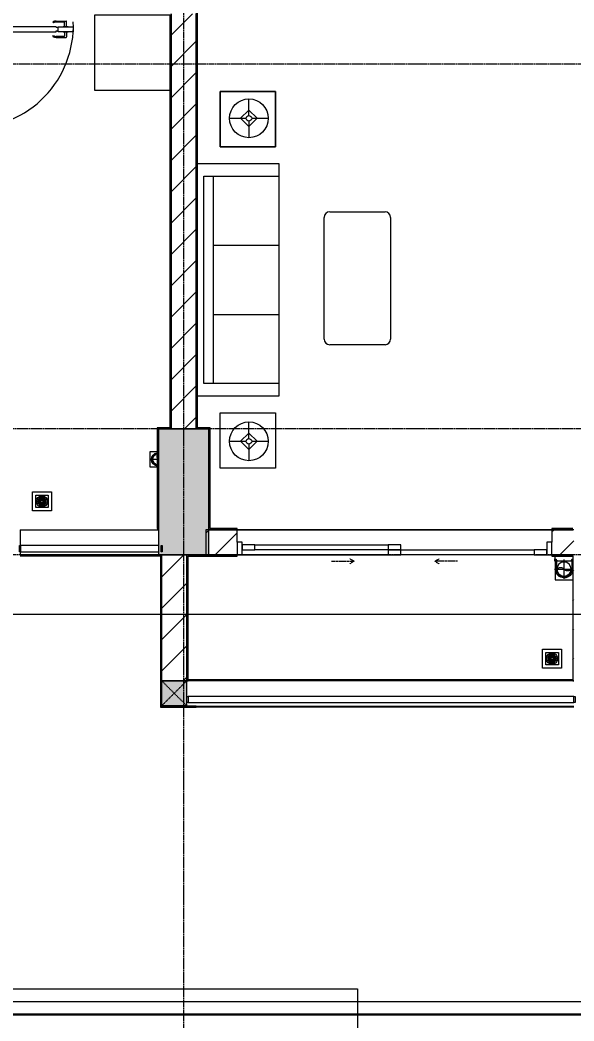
# Model space of a CAD drawing. Header units: millimetres. Extents: x 5356 to 209803, y -16346 to 109894.
# Drawn here: x 98653 to 103053, y 20833 to 28787 of the extents above; entities that cross this region are included whole.
import ezdxf

# ---------------------------------------------------------------- set-up
doc = ezdxf.new("R2010")
doc.units = ezdxf.units.MM
for name, pattern in [('Dash', [6, 3, -3]), ('Grid Line', [22.225, 12.7, -3.175, 3.175, -3.175]), ('IMPORT-CENTER _3_', [10.16, 6.35, -1.27, 1.27, -1.27])]:
    doc.linetypes.add(name, pattern=pattern)
for name, color, linetype, lineweight in [('0-1', 7, 'Continuous', 5), ('A-ANNO-DIMS', 211, 'Continuous', 9), ('A-ANNO-DIMS-220', 211, 'Continuous', 9), ('A-DETL-GENF-1', 9, 'Continuous', 9), ('A-DOOR', 31, 'Continuous', 9), ('A-DOOR-1', 9, 'Continuous', 9), ('A-DOOR-FRAM', 31, 'Continuous', 9), ('A-DOOR-HDLN', 31, 'Dash', 9), ('A-FLOR-1', 9, 'Continuous', 9), ('A-FLOR-HRAL', 11, 'Continuous', 9), ('A-FLOR-HRAL-1', 9, 'Continuous', 9), ('A-WALL', 113, 'Continuous', 9), ('A-WALL-2', 9, 'Continuous', 9), ('A-WALL-3', 113, 'Continuous', 18), ('A-WALL-PATT-2', 9, 'Continuous', 9), ('A-WALL-PATT-3', 111, 'Continuous', 9), ('C-PRKG', 70, 'Continuous', 9), ('G-IMPT', 8, 'Continuous', 9), ('G-IMPT-1', 9, 'Continuous', 9), ('G-IMPT-2', 8, 'IMPORT-CENTER _3_', 9), ('I-FURN', 30, 'Continuous', 9), ('I-FURN-1', 9, 'Continuous', 9), ('I-WALL-1', 253, 'Continuous', 18), ('I-WALL-2', 9, 'Continuous', 9), ('M-EQPM', 50, 'Continuous', 9), ('S-BEAM-1', 9, 'Continuous', 9), ('S-COLS', 52, 'Continuous', 9), ('S-COLS-1', 254, 'Continuous', 5), ('S-COLS-2', 253, 'Continuous', 18), ('S-COLS-4', 52, 'Continuous', 18), ('S-COLS-5', 52, 'Dash', 9), ('S-COLS-HDLN', 52, 'Dash', 9), ('S-GRID-1', 1, 'Grid Line', 9)]:
    doc.layers.add(name, color=color, linetype=linetype, lineweight=lineweight)
doc.styles.add('Arial_2', font='arial_0.ttf', dxfattribs={"width": 0.9, "height": 660})
doc.dimstyles.new('1_Dim_chi_tiet_khu_đất_2', dxfattribs={"dimscale": 304.8, "dimtxt": 673.371204, "dimasz": 0.866142, "dimexe": 0.721785, "dimexo": 0.0625, "dimgap": 0.072178, "dimtad": 1, "dimdec": 0, "dimrnd": 5, "dimzin": 0, "dimdsep": 46, "dimtxsty": 'Arial_2', "dimblk1": 'OBLIQUE', "dimblk2": 'OBLIQUE', "dimsah": 1, "dimcen": 0.09, "dimdle": 0.721785, "dimazin": 0, "dimtfac": 1, "dimtdec": 4, "dimtix": 1, "dimtmove": 0, "dimatfit": 3, "dimfxl": 2.165354, "dimfxlon": 1, "dimtvp": 1, "dimtolj": 1, "dimtzin": 0, "dimarcsym": 2})
pattern_1 = [(45, (0, 0), (-116.67262, 116.67262), [])]
pattern_2 = [(45, (0, 0), (-124.4508, 124.4508), [])]

# ---------------------------------------------------------------- blocks, each defined once
blk = doc.blocks.new('NCV_TKTC_KET CAU_rvt-1-TKCS_MB ĐỊNH VỊ MỐC TỌA ĐỘ CÔNG TRÌNH')
at = {"layer": 'S-COLS-1'}
h = blk.add_hatch(color=256, dxfattribs=at)
h.paths.add_polyline_path([(99772.6, 24536.9), (100152.6, 24536.9), (100152.6, 25536.9), (99752.6, 25536.9), (99752.6, 24536.9), (99770.2, 24536.9)])
h.paths.add_polyline_path([(99772.6, 24561.9), (99772.6, 24611.9), (99782.6, 24611.9), (99782.6, 24561.9)])
at = {"layer": 'S-BEAM-1'}
blk.add_line((103052.5, 23535.3), (99977.6, 23535.3), dxfattribs=at)
at = {"layer": 'S-COLS-2'}
for p, q in [((100152.6, 25536.9), (99752.6, 25536.9)), ((99752.6, 25536.9), (99752.6, 24536.9)), ((100152.6, 24536.9), (100152.6, 25536.9)), ((99752.6, 24536.9), (100152.6, 24536.9))]:
    blk.add_line(p, q, dxfattribs=at)
blk = doc.blocks.new('LOBBY_SOFA_1 - LOBBY_SOFA_1-852725-TKCS_MB ĐỊNH VỊ MỐC TỌA ĐỘ CÔNG TRÌNH')
at = {"layer": 'I-FURN'}
for p, q in [((-2128.3, 1548.5), (-1160.3, 1548.5)), ((-2172.3, 1064.5), (-2172.3, 1504.5)), ((-1116.3, 1504.5), (-1116.3, 1064.5)), ((-1160.3, 1020.5), (-2128.3, 1020.5)), ((-2556, 660), (-708, 660)), ((-2556, 14.9), (-2556, 660)), ((-2457, 66), (-2457, 660)), ((-1907, 143), (-1907, 660)), ((-1357, 143), (-1357, 660)), ((-807, 660), (-807, 66)), ((-708, 660), (-708, 14.9)), ((-2688.2, 633.5), (-3128.2, 633.5)), ((-3128.2, 633.5), (-3128.2, 193.5)), ((-2915.4, 445), (-2915.4, 577)), ((-2688.2, 193.5), (-2688.2, 633.5)), ((-575.9, 633.5), (-135.9, 633.5)), ((-575.9, 193.5), (-575.9, 633.5)), ((-348.6, 445), (-348.6, 577)), ((-135.9, 633.5), (-135.9, 193.5)), ((-2981.4, 423), (-2915.4, 489)), ((-2915.4, 489), (-2849.4, 423)), ((-348.6, 489), (-414.6, 423)), ((-282.6, 423), (-348.6, 489)), ((-2937.4, 423), (-3069.4, 423)), ((-2915.4, 357), (-2981.4, 423)), ((-2849.4, 423), (-2915.4, 357)), ((-2915.4, 269), (-2915.4, 401)), ((-2893.4, 423), (-2761.4, 423)), ((-370.6, 423), (-502.6, 423)), ((-414.6, 423), (-348.6, 357)), ((-348.6, 357), (-282.6, 423)), ((-348.6, 269), (-348.6, 401)), ((-326.6, 423), (-194.6, 423)), ((-3128.2, 193.5), (-2688.2, 193.5)), ((-135.9, 193.5), (-575.9, 193.5)), ((-807, 143), (-2457, 143)), ((-807, 66), (-2457, 66))]:
    blk.add_line(p, q, dxfattribs=at)
for centre, radius in [((-2915.4, 423), 154), ((-348.6, 423), 154), ((-2915.4, 423), 22), ((-348.6, 423), 22)]:
    blk.add_circle(centre, radius, dxfattribs=at)
for centre, start, end in [((-2128.3, 1504.5), 90, 180), ((-1160.3, 1504.5), 0, 90), ((-2128.3, 1064.5), 180, 270), ((-1160.3, 1064.5), 270, 0)]:
    blk.add_arc(centre, 44, start, end, dxfattribs=at)
at = {"layer": 'I-FURN-1'}
for p, q in [((-2128.3, 1548.5), (-1160.3, 1548.5)), ((-2172.3, 1064.5), (-2172.3, 1504.5)), ((-1116.3, 1504.5), (-1116.3, 1064.5)), ((-1160.3, 1020.5), (-2128.3, 1020.5)), ((-2556, 660), (-708, 660)), ((-2556, 14.9), (-2556, 660)), ((-708, 660), (-708, 14.9)), ((-3128.2, 633.5), (-2688.2, 633.5)), ((-3128.2, 193.5), (-3128.2, 633.5)), ((-2688.2, 633.5), (-2688.2, 193.5)), ((-575.9, 633.5), (-135.9, 633.5)), ((-575.9, 193.5), (-575.9, 633.5)), ((-135.9, 633.5), (-135.9, 193.5)), ((-2688.2, 193.5), (-3128.2, 193.5)), ((-135.9, 193.5), (-575.9, 193.5))]:
    blk.add_line(p, q, dxfattribs=at)
for centre, start, end in [((-2128.3, 1504.5), 90, 180), ((-1160.3, 1504.5), 0, 90), ((-2128.3, 1064.5), 180, 270), ((-1160.3, 1064.5), 270, 0)]:
    blk.add_arc(centre, 44, start, end, dxfattribs=at)
blk = doc.blocks.new('MAY GIAT - MAY GIAT_dwg-V5-TKCS_MB ĐỊNH VỊ MỐC TỌA ĐỘ CÔNG TRÌNH')
at = {"layer": 'G-IMPT-1', "flags": 128}
blk.add_lwpolyline([(5, 596.6), (5, 2.3), (605, 2.3), (605, 596.6)], dxfattribs=at)
blk = doc.blocks.new('MAY GIAT - MAY GIAT-V8-TKCS_MB ĐỊNH VỊ MỐC TỌA ĐỘ CÔNG TRÌNH')
at = {"layer": 'I-FURN-1'}
for p, q in [((5, -2.3), (605, -2.3)), ((5, -596.6), (5, -2.3)), ((605, -2.3), (605, -596.6))]:
    blk.add_line(p, q, dxfattribs=at)
at = {"extrusion": (0, 0, -1), "zscale": -1, "rotation": 180}
blk.add_blockref('MAY GIAT - MAY GIAT_dwg-V5-TKCS_MB ĐỊNH VỊ MỐC TỌA ĐỘ CÔNG TRÌNH', (0, 0), dxfattribs=at)
blk = doc.blocks.new('Railing - 50 x 10mm-457210-TKCS_MB ĐỊNH VỊ MỐC TỌA ĐỘ CÔNG TRÌNH')
at = {"layer": 'A-FLOR-HRAL-1'}
for p, q in [((25, 5), (-25, 5)), ((-25, 5), (-25, -5)), ((25, -5), (25, 5)), ((-25, -5), (25, -5))]:
    blk.add_line(p, q, dxfattribs=at)
blk = doc.blocks.new('Railing - Railing-641386-TKCS_MB ĐỊNH VỊ MỐC TỌA ĐỘ CÔNG TRÌNH')
at = {"layer": 'A-FLOR-HRAL-1'}
for p, q in [((76844.1, 15351.2), (75749.1, 15351.2)), ((75749.1, 15301.2), (76844.1, 15301.2))]:
    blk.add_line(p, q, dxfattribs=at)
at = {"extrusion": (0, 0, -1), "zscale": -1, "rotation": 90.00000000000072}
for p in [(-75744.1, 15326.2), (-76869.1, 15326.2)]:
    blk.add_blockref('Railing - 50 x 10mm-457210-TKCS_MB ĐỊNH VỊ MỐC TỌA ĐỘ CÔNG TRÌNH', p, dxfattribs=at)
blk = doc.blocks.new('DOOR_CW_01 CANH MO-PANEL KINH - DIG_01-900x2200-CỬA NHÔM KÍNH-400868-TKCS_MB ĐỊNH VỊ MỐC TỌA ĐỘ CÔNG TRÌNH')
at = {"layer": 'A-DETL-GENF-1'}
for p, q in [((-442, 737), (-442, 816.5)), ((-399, 820.5), (-438, 820.5)), ((-434, 799.5), (-434, 737)), ((-399, 803.5), (-430, 803.5)), ((-399, 831.8), (-397, 831.8)), ((-399, 792.2), (-399, 831.8)), ((-397, 872), (-357, 872)), ((-397, 752), (-397, 872)), ((-397, 792.2), (-397, 831.8)), ((-357, 872), (-357, 752)), ((-357, 792.2), (-357, 831.8)), ((-355, 831.8), (-357, 831.8)), ((-355, 792.2), (-355, 831.8)), ((-355, 820.5), (-316, 820.5)), ((-355, 803.5), (-324, 803.5)), ((-320, 799.5), (-320, 737)), ((-312, 737), (-312, 816.5)), ((-397, 792.2), (-399, 792.2)), ((-357, 752), (-397, 752)), ((-397, 738), (-391, 738)), ((-397, 738), (-397, 196)), ((-363, 752), (-391, 752)), ((-391, 752), (-391, 738)), ((-363, 738), (-363, 752)), ((-357, 738), (-363, 738)), ((-357, 792.2), (-355, 792.2)), ((-357, 196), (-357, 738)), ((-433.9, 711.2), (-427.3, 715.8)), ((-320.1, 711.2), (-326.7, 715.8)), ((-397, 196), (-391, 196)), ((-357, 182), (-397, 182)), ((-397, 182), (-397, 62)), ((-391, 196), (-391, 182)), ((-391, 182), (-363, 182)), ((-357, 196), (-363, 196)), ((-363, 182), (-363, 196)), ((-357, 62), (-357, 182)), ((-397, 62), (-357, 62))]:
    blk.add_line(p, q, dxfattribs=at)
blk.add_circle((-407, 60), 10, dxfattribs=at)
for centre, radius, start, end in [((-438, 816.5), 4, 90, 180), ((-407, 60), 814, 360, 92), ((-430, 799.5), 4, 90, 180), ((-324, 799.5), 4, 360, 90), ((-316, 816.5), 4, 0, 90), ((-397, 737), 45, 180, 215), ((-397, 737), 37, 180, 215), ((-357, 737), 37, 325, 0), ((-357, 737), 45, 325, 0)]:
    blk.add_arc(centre, radius, start, end, dxfattribs=at)
at = {"layer": 'A-DOOR-1'}
for p, q in [((-410, 50), (-450, 50)), ((-450, 50), (-450, -50)), ((-410, 0), (-410, 50)), ((-400, 0), (-410, 0)), ((-407, 50), (-382, 50)), ((-400, -50), (-400, 0)), ((410, 0), (400, 0)), ((400, 0), (400, -50)), ((450, 50), (410, 50)), ((410, 50), (410, 0)), ((450, -50), (450, 50)), ((-450, -50), (-400, -50)), ((400, -50), (450, -50))]:
    blk.add_line(p, q, dxfattribs=at)
blk = doc.blocks.new('NCV_TKTC_TANG 1_rvt-1-TKCS_MB ĐỊNH VỊ MỐC TỌA ĐỘ CÔNG TRÌNH')
at = {"layer": 'A-WALL-PATT-2'}
h = blk.add_hatch(dxfattribs=at)
h.set_pattern_fill('FP_3', color=256, style=0, pattern_type=2)
h.set_pattern_definition(pattern_1)
h.paths.add_polyline_path([(100062.6, 25546.9), (100062.6, 32236.9), (100052.6, 32236.9), (100052.6, 25546.9)])
h = blk.add_hatch(dxfattribs=at)
h.set_pattern_fill('FP_3', color=256, style=0, pattern_type=2)
h.set_pattern_definition(pattern_1)
h.paths.add_polyline_path([(99842.6, 25536.9), (99852.6, 25536.9), (99852.6, 28836.9), (99842.6, 28836.9), (99842.6, 25546.9)])
h = blk.add_hatch(dxfattribs=at)
h.set_pattern_fill('FP_3', color=256, style=0, pattern_type=2)
h.set_pattern_definition(pattern_1)
h.paths.add_polyline_path([(99742.6, 25536.9), (99842.6, 25536.9), (99842.6, 25546.9), (99742.6, 25546.9)])
h = blk.add_hatch(dxfattribs=at)
h.set_pattern_fill('FP_3', color=256, style=0, pattern_type=2)
h.set_pattern_definition(pattern_1)
h.paths.add_polyline_path([(99752.6, 24746.9), (99752.6, 25536.9), (99742.6, 25536.9), (99742.6, 24746.9)])
h = blk.add_hatch(dxfattribs=at)
h.set_pattern_fill('FP_3', color=256, style=0, pattern_type=2)
h.set_pattern_definition(pattern_1)
h.paths.add_polyline_path([(100152.6, 24746.9), (100162.6, 24746.9), (100162.6, 25546.9), (100152.6, 25546.9), (100152.6, 25076.9)])
h = blk.add_hatch(dxfattribs=at)
h.set_pattern_fill('FP_3', color=256, style=0, pattern_type=2)
h.set_pattern_definition(pattern_1)
h.paths.add_polyline_path([(100152.6, 24736.9), (100377.6, 24736.9), (100377.6, 24746.9), (100152.6, 24746.9)])
h.paths.add_polyline_path([(102877.6, 24736.9), (103042.6, 24736.9), (103042.6, 24746.9), (102877.6, 24746.9)])
h = blk.add_hatch(dxfattribs=at)
h.set_pattern_fill('FP_3', color=256, style=0, pattern_type=2)
h.set_pattern_definition(pattern_1)
h.paths.add_polyline_path([(99987.6, 24526.9), (100377.6, 24526.9), (100377.6, 24536.9), (99977.6, 24536.9), (99977.6, 24526.9)])
h.paths.add_polyline_path([(103042.6, 24526.9), (103042.6, 24536.9), (102877.6, 24536.9), (102877.6, 24526.9)])
h = blk.add_hatch(dxfattribs=at)
h.set_pattern_fill('FP_3', color=256, style=0, pattern_type=2)
h.set_pattern_definition(pattern_1)
h.paths.add_polyline_path([(99987.6, 23536.9), (99987.6, 24526.9), (99977.6, 24526.9), (99977.6, 23536.9)])
h = blk.add_hatch(dxfattribs=at)
h.set_pattern_fill('FP_3', color=256, style=0, pattern_type=2)
h.set_pattern_definition(pattern_1)
h.paths.add_polyline_path([(103042.6, 23536.9), (103052.6, 23536.9), (103052.6, 24536.9), (103042.6, 24536.9), (103042.6, 24090.6)])
at = {"layer": 'A-FLOR-1'}
for p, q in [((100377.6, 24736.9), (102877.6, 24736.9)), ((102877.6, 24736.9), (100377.6, 24736.9)), ((100417.6, 24536.9), (101577.6, 24536.9))]:
    blk.add_line(p, q, dxfattribs=at)
at = {"layer": 'A-WALL-2'}
for p, q in [((98652.9, 24736.9), (99752.6, 24736.9)), ((98652.9, 24736.9), (98652.9, 24611.9)), ((98652.9, 24561.9), (98652.9, 24536.9)), ((99752.6, 24536.9), (98652.9, 24536.9))]:
    blk.add_line(p, q, dxfattribs=at)
at = {"layer": 'I-WALL-1'}
for p, q in [((100052.6, 32236.9), (100052.6, 25546.9)), ((100062.6, 25546.9), (100062.6, 32226.9)), ((99842.6, 28826.9), (99842.6, 25546.9)), ((99852.6, 25536.9), (99852.6, 28836.9)), ((99842.6, 25546.9), (99742.6, 25546.9)), ((99742.6, 25546.9), (99742.6, 25536.9)), ((99742.6, 25536.9), (99742.6, 24746.9)), ((99752.6, 25536.9), (99842.6, 25536.9)), ((99752.6, 24746.9), (99752.6, 25536.9)), ((99842.6, 25536.9), (99852.6, 25536.9)), ((100052.6, 25546.9), (100052.6, 25536.9)), ((100052.6, 25536.9), (100152.6, 25536.9)), ((100152.6, 25546.9), (100062.6, 25546.9)), ((100162.6, 25546.9), (100152.6, 25546.9)), ((100152.6, 25536.9), (100152.6, 24746.9)), ((100162.6, 24746.9), (100162.6, 25546.9)), ((99742.6, 24746.9), (99752.6, 24746.9)), ((100152.6, 24746.9), (100152.6, 24736.9)), ((100377.6, 24746.9), (100162.6, 24746.9)), ((100377.6, 24736.9), (100377.6, 24746.9)), ((103042.6, 24746.9), (102877.6, 24746.9)), ((102877.6, 24746.9), (102877.6, 24736.9)), ((100152.6, 24736.9), (100377.6, 24736.9)), ((102877.6, 24736.9), (103042.6, 24736.9)), ((100377.6, 24536.9), (99977.6, 24536.9)), ((99977.6, 24536.9), (99977.6, 24526.9)), ((99977.6, 24526.9), (99977.6, 23536.9)), ((99987.6, 24526.9), (100377.6, 24526.9)), ((99987.6, 23536.9), (99987.6, 24526.9)), ((100377.6, 24526.9), (100377.6, 24536.9)), ((103042.6, 24536.9), (102877.6, 24536.9)), ((102877.6, 24536.9), (102877.6, 24526.9)), ((102877.6, 24526.9), (103042.6, 24526.9)), ((103052.6, 24536.9), (103042.6, 24536.9)), ((103042.6, 24526.9), (103042.6, 23536.9)), ((99977.6, 23536.9), (99987.6, 23536.9)), ((103042.6, 23536.9), (103052.6, 23536.9))]:
    blk.add_line(p, q, dxfattribs=at)
at = {"layer": 'I-WALL-2'}
for p, q in [((99987.6, 23546.9), (103042.6, 23546.9)), ((103042.6, 23536.9), (99987.6, 23536.9))]:
    blk.add_line(p, q, dxfattribs=at)
at = {"layer": 'A-DOOR-1', "rotation": 270.0000000000003}
blk.add_blockref('DOOR_CW_01 CANH MO-PANEL KINH - DIG_01-900x2200-CỬA NHÔM KÍNH-400868-TKCS_MB ĐỊNH VỊ MỐC TỌA ĐỘ CÔNG TRÌNH', (98202.6, 28336.9), dxfattribs=at)
at = {"layer": 'A-FLOR-HRAL-1'}
blk.add_blockref('Railing - Railing-641386-TKCS_MB ĐỊNH VỊ MỐC TỌA ĐỘ CÔNG TRÌNH', (22908.5, 9260.7), dxfattribs=at)
at = {"layer": 'I-FURN-1'}
for name, p, rotation in [('MAY GIAT - MAY GIAT-V8-TKCS_MB ĐỊNH VỊ MỐC TỌA ĐỘ CÔNG TRÌNH', (99245.9, 28222), 89.9999999999998), ('LOBBY_SOFA_1 - LOBBY_SOFA_1-852725-TKCS_MB ĐỊNH VỊ MỐC TỌA ĐỘ CÔNG TRÌNH', (100047.7, 25090.4), 269.9999999999993)]:
    blk.add_blockref(name, p, dxfattribs=dict(at, rotation=rotation))
blk = doc.blocks.new('DEG_02-DEG_03 - DEG_02-2500x2400mm-CỬA ĐI 02 CÁNH TRƯỢT-625766-TKCS_MB ĐỊNH VỊ MỐC TỌA ĐỘ CÔNG TRÌNH')
at = {"layer": 'A-DOOR'}
for p, q in [((-1110, 100), (-1210, 100)), ((-1210, 100), (-1210, 60)), ((-1110, 60), (-1110, 100)), ((-1110, 100), (-50, 100)), ((50, 100), (-50, 100)), ((-50, 100), (-50, 60)), ((50, 60), (50, 100)), ((-1210, 60), (-1110, 60)), ((-50, 60), (-1110, 60)), ((50, 60), (-50, 60)), ((-50, 60), (-50, 20)), ((-50, 60), (50, 60)), ((-50, 20), (50, 20)), ((50, 20), (50, 60)), ((50, 60), (1110, 60)), ((1110, 20), (50, 20)), ((1210, 60), (1110, 60)), ((1110, 60), (1110, 20)), ((1110, 20), (1210, 20)), ((1210, 20), (1210, 60))]:
    blk.add_line(p, q, dxfattribs=at)
at = {"layer": 'A-DOOR-FRAM'}
for p, q in [((-1210, 100), (-1250, 100)), ((-1250, 100), (-1250, 0)), ((-1210, 0), (-1210, 100)), ((1250, 100), (1210, 100)), ((1210, 100), (1210, 0)), ((1250, 0), (1250, 100)), ((-1250, 0), (-1210, 0)), ((1210, 0), (1250, 0))]:
    blk.add_line(p, q, dxfattribs=at)
at = {"layer": 'A-DOOR-HDLN'}
for p, q in [((-320.4, 151.1), (-355, 171.1)), ((320.4, 151.1), (355, 171.1)), ((-500.4, 151.1), (-320.4, 151.1)), ((-320.4, 151.1), (-355, 131.1)), ((320.4, 151.1), (355, 131.1)), ((500.4, 151.1), (320.4, 151.1))]:
    blk.add_line(p, q, dxfattribs=at)
blk = doc.blocks.new('BAI XE PCCC - BAI XE PCCC-1477864-TKCS_MB ĐỊNH VỊ MỐC TỌA ĐỘ CÔNG TRÌNH')
at = {"layer": 'C-PRKG'}
blk.add_line((15000, -6000), (0, -6000), dxfattribs=at)
blk = doc.blocks.new('Railing - 50 x 10mm-1251311-TKCS_MB ĐỊNH VỊ MỐC TỌA ĐỘ CÔNG TRÌNH')
at = {"layer": 'A-FLOR-HRAL'}
for p, q in [((25, 5), (-25, 5)), ((-25, 5), (-25, -5)), ((25, -5), (25, 5)), ((-25, -5), (25, -5))]:
    blk.add_line(p, q, dxfattribs=at)
blk = doc.blocks.new('Railing - Railing-1602768-TKCS_MB ĐỊNH VỊ MỐC TỌA ĐỘ CÔNG TRÌNH')
at = {"layer": 'A-FLOR-HRAL'}
for p, q in [((103052.5, 23412.4), (99987.5, 23412.4)), ((99987.5, 23362.4), (103052.5, 23362.4))]:
    blk.add_line(p, q, dxfattribs=at)
at = {"extrusion": (0, 0, -1), "zscale": -1, "rotation": 90}
for p in [(-99982.5, 23387.4), (-103057.5, 23387.4)]:
    blk.add_blockref('Railing - 50 x 10mm-1251311-TKCS_MB ĐỊNH VỊ MỐC TỌA ĐỘ CÔNG TRÌNH', p, dxfattribs=at)
blk = doc.blocks.new('TKTC_XREF_251221_MB TANG 1 - TKTC_XREF_260130_MB TANG 1_dwg_THU NUOC - THU NUOC-444531-TKCS_MB TẦNG 1-4202124-TKCS_MB ĐỊNH VỊ MỐC TỌA ĐỘ CÔNG TRÌNH')
at = {"layer": 'M-EQPM'}
for p, q in [((-23.3, 10.8), (40.9, 10.8)), ((40.9, 4.8), (-23.3, 4.8)), ((-11, 23.3), (28.5, 23.3)), ((28.5, 17.3), (-11, 17.3)), ((-1.1, 35.6), (18.5, 35.6)), ((18.5, 29.6), (-1.1, 29.6)), ((-23.3, -13.6), (40.9, -13.6)), ((40.9, -19.6), (-23.3, -19.6)), ((-11, -26.1), (28.5, -26.1)), ((28.5, -32.1), (-11, -32.1)), ((-1.1, -38.5), (18.5, -38.5)), ((18.5, -44.5), (-1.1, -44.5))]:
    blk.add_line(p, q, dxfattribs=at)
at = {"layer": 'M-EQPM', "flags": 128}
for points in [[(83.7, -79.4), (83.7, 70.6), (-66.3, 70.6), (-66.3, -79.4)], [(58.7, -54.4), (58.7, 45.6), (-41.3, 45.6), (-41.3, -54.4)]]:
    blk.add_lwpolyline(points, close=True, dxfattribs=at)
for points in [[(-23.3, -1.2), (0.7, -1.2), (0.7, -7.2), (-23.3, -7.2)], [(40.9, -7.2), (16.7, -7.2), (16.7, -1.2), (40.9, -1.2)]]:
    blk.add_lwpolyline(points, dxfattribs=at)
at = {"layer": 'M-EQPM'}
for centre, radius, start, end in [((8.7, -4.4), 45, 360, 180), ((8.7, -4.4), 45, 360, 180), ((-23.3, 7.8), 3, 90, 270), ((-11, 20.3), 3, 90, 270), ((-1.1, 32.6), 3, 90, 270), ((18.5, 32.6), 3, 270, 90), ((28.5, 20.3), 3, 270, 90), ((40.9, 7.8), 3, 270, 90), ((8.7, -4.4), 45, 180, 360), ((8.7, -4.4), 45, 180, 360), ((-23.3, -4.2), 3, 90, 270), ((-23.3, -16.6), 3, 90, 270), ((-11, -29.1), 3, 90, 270), ((-1.1, -41.5), 3, 90, 270), ((18.5, -41.5), 3, 270, 90), ((28.5, -29.1), 3, 270, 90), ((40.9, -4.2), 3, 270, 90), ((40.9, -16.6), 3, 270, 90)]:
    blk.add_arc(centre, radius, start, end, dxfattribs=at)
blk = doc.blocks.new('TKTC_XREF_251221_MB TANG 1 - TKTC_XREF_260130_MB TANG 1_dwg_CUM U_DN100-V236-TKCS_MB ĐỊNH VỊ MỐC TỌA ĐỘ CÔNG TRÌNH')
at = {"layer": 'G-IMPT'}
blk.add_hatch(color=256, dxfattribs=at).paths.add_polyline_path([(61, 0), (58.9, -15.8), (52.8, -30.5), (43.1, -43.1), (30.5, -52.8), (15.8, -58.9), (0, -61), (0, -57), (14.8, -55.1), (28.5, -49.4), (40.3, -40.3), (49.4, -28.5), (55.1, -14.8), (57, 0), (55.1, 14.8), (49.4, 28.5), (40.3, 40.3), (28.5, 49.4), (14.8, 55.1), (0, 57), (0, 61), (15.8, 58.9), (30.5, 52.8), (43.1, 43.1), (52.8, 30.5), (58.9, 15.8)])
for p, q in [((-79.1, 66.6), (-79.1, 63.4)), ((-76.6, 66.6), (-76.6, 63.4)), ((-74.6, 66.6), (-74.6, 63.4)), ((-72.7, 69.3), (-72.7, 60.7)), ((-66.9, 67.9), (-71.7, 67.9)), ((-66.9, 62.1), (-71.7, 62.1)), ((-65, 69), (0, 69)), ((-79.1, -63.4), (-79.1, -66.6)), ((-76.6, -63.4), (-76.6, -66.6)), ((-74.6, -63.4), (-74.6, -66.6)), ((-72.7, -60.7), (-72.7, -68.6)), ((-66.9, -62.1), (-71.7, -62.1)), ((-66.9, -67.9), (-71.7, -67.9))]:
    blk.add_line(p, q, dxfattribs=at)
at = {"layer": 'G-IMPT', "flags": 128}
for points in [[(-72.7, 67.6), (-78.1, 67.6), (-78.1, 62.4), (-72.7, 62.4)], [(-71.7, 59.2), (-66.9, 59.2), (-66.9, 70.8), (-71.7, 70.8)], [(-66.9, 70.8), (-66.9, 72.7), (-65, 72.7), (-65, 57.3), (-66.9, 57.3), (-66.9, 59.2)], [(-65, 61), (0, 61), (0, 57)], [(-72.7, -62.4), (-78.1, -62.4), (-78.1, -67.6), (-72.7, -67.6)], [(-66.9, -68.7), (-66.9, -59.2), (-71.7, -59.2)], [(-66.9, -59.2), (-66.9, -57.3), (-65, -57.3), (-65, -68.7)], [(-65, -61), (0, -61), (0, -57)]]:
    blk.add_lwpolyline(points, dxfattribs=at)
at = {"layer": 'G-IMPT'}
for centre, radius, start, end in [((-78.1, 66.6), 0.96, 90, 180), ((-78.1, 63.4), 0.96, 180, 270), ((-71.1, 69.3), 1.56, 112.61986, 247.38014), ((-67.9, 65), 4.8, 143.1301, 216.8699), ((-71.1, 60.7), 1.56, 112.61986, 247.38014), ((0, 0), 69, 271.95476, 90), ((0, 0), 61, 270, 90), ((0, 0), 57, 270, 90), ((-78.1, -63.4), 0.96, 90, 180), ((-78.1, -66.6), 0.96, 180, 270), ((-71.1, -60.7), 1.56, 112.61986, 247.38014), ((-67.9, -65), 4.8, 143.1301, 216.8699)]:
    blk.add_arc(centre, radius, start, end, dxfattribs=at)
blk = doc.blocks.new('TKTC_XREF_251221_MB TANG 1 - TKTC_XREF_260130_MB TANG 1_dwg_$cc-V210-TKCS_MB ĐỊNH VỊ MỐC TỌA ĐỘ CÔNG TRÌNH')
at = {"layer": 'G-IMPT'}
blk.add_circle((0, 0), 0.5, dxfattribs=at)
for centre, radius, start, end in [((0, 0), 0.5, 90, 270), ((0.188, 0.25), 0.313, 126.8699, 233.1301), ((-0.188, -0.25), 0.313, 306.8699, 53.1301)]:
    blk.add_arc(centre, radius, start, end, dxfattribs=at)
at = {"layer": 'G-IMPT-2'}
for p, q in [((-0.673, 0), (0.673, 0)), ((0, -0.673), (0, 0.607))]:
    blk.add_line(p, q, dxfattribs=at)
blk = doc.blocks.new('TKTC_XREF_251221_MB TANG 1 - TKTC_XREF_260130_MB TANG 1_dwg_CUM U_DN100-V277-TKCS_MB ĐỊNH VỊ MỐC TỌA ĐỘ CÔNG TRÌNH')
at = {"layer": 'G-IMPT'}
blk.add_hatch(color=256, dxfattribs=at).paths.add_polyline_path([(11, -60), (11, -56), (15, -55), (28, -49), (40, -40), (49, -28), (55, -15), (57, 0), (55, 15), (49, 28), (40, 40), (28, 49), (11, 60), (16, 59), (30, 53), (43, 43), (53, 30), (59, 16), (61, 0), (59, -16), (53, -30), (43, -43), (30, -53), (16, -59)])
for radius, start, end in [(69, 280.1578, 79.6985), (61, 281.5, 78.3576), (57, 282.3124, 77.546)]:
    blk.add_arc((0, 0), radius, start, end, dxfattribs=at)
blk = doc.blocks.new('TKTC_XREF_251221_MB TANG 1 - TKTC_XREF_260130_MB TANG 1_dwg_$cc-V278-TKCS_MB ĐỊNH VỊ MỐC TỌA ĐỘ CÔNG TRÌNH')
at = {"layer": 'G-IMPT'}
for centre, radius, start, end in [((0, 0), 0.5, 100.78258, 258.54876), ((0, 0), 0.5, 101.96065, 257.49238), ((0.188, 0.25), 0.313, 160.19805, 199.38513)]:
    blk.add_arc(centre, radius, start, end, dxfattribs=at)
at = {"layer": 'G-IMPT-2'}
blk.add_line((-0.673, 0), (-0.08, 0), dxfattribs=at)
blk = doc.blocks.new('TKTC_XREF_251221_MB TANG 1 - TKTC_XREF_260130_MB TANG 1_dwg-4202109-TKCS_MB ĐỊNH VỊ MỐC TỌA ĐỘ CÔNG TRÌNH')
at = {"layer": 'G-IMPT'}
for p, q in [((-103409.1, -375992.1), (-103469, -375992.1)), ((-100108.7, -376859), (-100249.6, -376859))]:
    blk.add_line(p, q, dxfattribs=at)
at = {"layer": 'G-IMPT', "flags": 128}
for points in [[(-103469, -375992), (-103469, -376111.5), (-103409.1, -376111.5)], [(-100108.7, -376858.9), (-100249.9, -376858.9), (-100249.6, -376819.7)], [(-100249.6, -376859), (-100249.6, -377008.7), (-100109.1, -377008.7)]]:
    blk.add_lwpolyline(points, dxfattribs=at)
at = {"extrusion": (0, 0, -1)}
for name, p, xscale, yscale, zscale, rotation in [('TKTC_XREF_251221_MB TANG 1 - TKTC_XREF_260130_MB TANG 1_dwg_CUM U_DN100-V277-TKCS_MB ĐỊNH VỊ MỐC TỌA ĐỘ CÔNG TRÌNH', (103400.3, -376051.4), 0.789473684210524, 0.789473684210524, -0.7894736842105241, 0.06930925665188988), ('TKTC_XREF_251221_MB TANG 1 - TKTC_XREF_260130_MB TANG 1_dwg_$cc-V210-TKCS_MB ĐỊNH VỊ MỐC TỌA ĐỘ CÔNG TRÌNH', (100178.1, -376923.9), 113.7150000000073, 113.7150000000073, -113.7150000000073, 89.99900866374671), ('TKTC_XREF_251221_MB TANG 1 - TKTC_XREF_260130_MB TANG 1_dwg_CUM U_DN100-V236-TKCS_MB ĐỊNH VỊ MỐC TỌA ĐỘ CÔNG TRÌNH', (100177.2, -376923.9), 0.9975000000000007, 0.9975000000000007, -0.9975000000000008, 270.0009913382951)]:
    blk.add_blockref(name, p, dxfattribs=dict(at, xscale=xscale, yscale=yscale, zscale=zscale, rotation=rotation))
at = {"xscale": 90.00000000005114, "yscale": 90.00000000005114, "zscale": 90.00000000005114, "rotation": 0.304717521727566}
blk.add_blockref('TKTC_XREF_251221_MB TANG 1 - TKTC_XREF_260130_MB TANG 1_dwg_$cc-V278-TKCS_MB ĐỊNH VỊ MỐC TỌA ĐỘ CÔNG TRÌNH', (-103401.9, -376049.6), dxfattribs=at)
at = {"extrusion": (0, 0, -1), "zscale": -1}
for p in [(104316, -376380.4), (100264.5, -377630.4)]:
    blk.add_blockref('TKTC_XREF_251221_MB TANG 1 - TKTC_XREF_260130_MB TANG 1_dwg_THU NUOC - THU NUOC-444531-TKCS_MB TẦNG 1-4202124-TKCS_MB ĐỊNH VỊ MỐC TỌA ĐỘ CÔNG TRÌNH', p, dxfattribs=at)
blk = doc.blocks.new('TKTC_XREF_251221_MB TANG 1 - TKTC_XREF_251221_MB TANG 1-2038492-TKCS_MB ĐỊNH VỊ MỐC TỌA ĐỘ CÔNG TRÌNH')
blk.add_blockref('TKTC_XREF_251221_MB TANG 1 - TKTC_XREF_260130_MB TANG 1_dwg-4202109-TKCS_MB ĐỊNH VỊ MỐC TỌA ĐỘ CÔNG TRÌNH', (169499.1, 384109.7))
blk = doc.blocks.new('TKTC_NAP THAM BE XLNT_260130 - TKTC_XREF_260130_NAP THAM BE XLNT_dwg-3399784-TKCS_MB ĐỊNH VỊ MỐC TỌA ĐỘ CÔNG TRÌNH')
at = {"layer": 'G-IMPT', "flags": 128}
blk.add_lwpolyline([(83427.6, 20238.2), (98577.4, 20238.2), (98577.4, 14087.9), (83427.6, 14087.9)], close=True, dxfattribs=at)
blk = doc.blocks.new('TKTC_NAP THAM BE XLNT_260130 - NẮP THĂM BỂ XLNT-2335565-TKCS_MB ĐỊNH VỊ MỐC TỌA ĐỘ CÔNG TRÌNH')
blk.add_blockref('TKTC_NAP THAM BE XLNT_260130 - TKTC_XREF_260130_NAP THAM BE XLNT_dwg-3399784-TKCS_MB ĐỊNH VỊ MỐC TỌA ĐỘ CÔNG TRÌNH', (-83427.6, -14087.9))
blk = doc.blocks.new('G1_SOF - BO TRU - 200x200-3050151-TKCS_MB ĐỊNH VỊ MỐC TỌA ĐỘ CÔNG TRÌNH')
at = {"layer": 'S-COLS-HDLN'}
for p, q in [((-100, 100), (100, -100)), ((100, 100), (-100, -100))]:
    blk.add_line(p, q, dxfattribs=at)
blk = doc.blocks.new('DIMBLOCK7-TKCS_MB ĐỊNH VỊ MỐC TỌA ĐỘ CÔNG TRÌNH')
at = {"layer": 'A-ANNO-DIMS-220'}
for p, q in [((33652.6, 24724.5), (33652.6, 23844.5)), ((33652.6, 24064.5), (33652.6, 24724.5)), ((127252.6, 24724.5), (127252.6, 23844.5)), ((127252.6, 24064.5), (127252.6, 24724.5)), ((33432.6, 24064.5), (127472.6, 24064.5))]:
    blk.add_line(p, q, dxfattribs=at)
at = {"layer": 'A-ANNO-DIMS-220', "lineweight": 25}
for p, q in [((33652.6, 24064.5), (33784.6, 24196.5)), ((127252.6, 24064.5), (127384.6, 24196.5)), ((33652.6, 24064.5), (33520.6, 23932.5)), ((127252.6, 24064.5), (127120.6, 23932.5))]:
    blk.add_line(p, q, dxfattribs=at)
at = {"layer": 'A-ANNO-DIMS-220', "color": 0, "insert": (79313, 24943.3), "char_height": 660, "width": 2734.923, "attachment_point": 1, "line_spacing_factor": 0.941778, "style": 'Arial_2'}
blk.add_mtext('93600', dxfattribs=at)
blk = doc.blocks.new('_Oblique')
at = {"color": 0, "linetype": 'ByBlock', "lineweight": -2}
blk.add_line((-0.5, -0.5), (0.5, 0.5), dxfattribs=at)

msp = doc.modelspace()

# ---------------------------------------------------------------- hatches: boundary and pattern name
at = {"layer": 'A-WALL-PATT-3'}
h = msp.add_hatch(dxfattribs=at)
h.set_pattern_fill('FP_1', color=256, style=0, pattern_type=2)
h.set_pattern_definition(pattern_2)
h.paths.add_polyline_path([(100052.6, 25536.9), (100052.6, 28836.9), (99852.6, 28836.9), (99852.6, 25536.9)])
h.paths.add_polyline_path([(99852.6, 29036.9), (100052.6, 29036.9), (100052.6, 32237), (99852.6, 32237), (99852.6, 30994.4)])
h = msp.add_hatch(dxfattribs=at)
h.set_pattern_fill('FP_1', color=256, style=0, pattern_type=2)
h.set_pattern_definition(pattern_2)
h.paths.add_polyline_path([(100377.6, 24536.9), (100377.6, 24736.9), (100127.6, 24736.9), (100127.6, 24536.9)])
h.paths.add_polyline_path([(102877.6, 24536.9), (103052.6, 24536.9), (103052.6, 24736.9), (102877.6, 24736.9), (102877.6, 24583.7)])
h = msp.add_hatch(dxfattribs=at)
h.set_pattern_fill('FP_1', color=256, style=0, pattern_type=2)
h.set_pattern_definition(pattern_2)
h.paths.add_polyline_path([(99777.5, 23536.9), (99977.5, 23536.9), (99977.5, 24536.9), (99777.5, 24536.9), (99777.5, 24090.6)])
at = {"layer": 'S-COLS-1'}
msp.add_hatch(color=256, dxfattribs=at).paths.add_polyline_path([(99977.5, 23336.9), (99977.5, 23536.9), (99777.5, 23536.9), (99777.5, 23336.9)])

# ---------------------------------------------------------------- linework, layer by layer
at = {"layer": 'A-WALL'}
for p, q in [((100377.6, 24736.9), (102877.6, 24736.9)), ((98652.6, 24536.1), (99777.5, 24536.1)), ((99767.6, 24526.1), (98652.6, 24526.1)), ((101577.6, 24536.9), (100417.6, 24536.9)), ((99777.5, 23536.9), (99977.5, 23536.9)), ((99977.5, 23336.9), (99777.5, 23336.9)), ((100052.6, 23335.3), (103052.6, 23335.3)), ((103052.6, 23325.3), (100052.6, 23325.3)), ((83752.6, 20988.2), (116092.6, 20988.2)), ((83652.6, 20888.2), (116092.6, 20888.2)), ((116092.6, 20878.2), (83667.6, 20878.2))]:
    msp.add_line(p, q, dxfattribs=at)
at = {"layer": 'A-WALL-3'}
for p, q in [((99852.6, 28836.9), (99852.6, 25536.9)), ((100052.6, 25536.9), (100052.6, 28836.9)), ((99852.6, 25536.9), (100052.6, 25536.9)), ((100377.6, 24736.9), (100127.6, 24736.9)), ((100127.6, 24736.9), (100127.6, 24536.9)), ((100377.6, 24636.9), (100377.6, 24736.9)), ((103052.6, 24736.9), (102877.6, 24736.9)), ((102877.6, 24736.9), (102877.6, 24636.9)), ((99777.6, 24526.1), (99767.6, 24526.1)), ((99767.6, 24526.1), (99767.6, 23337.4)), ((99977.5, 24536.9), (99777.5, 24536.9)), ((99777.5, 24536.9), (99777.5, 23536.9)), ((99777.6, 23337.4), (99777.6, 24526.1)), ((99977.5, 23536.9), (99977.5, 24536.9)), ((100127.6, 24536.9), (100377.6, 24536.9)), ((102877.6, 24536.9), (103052.6, 24536.9)), ((99767.6, 23337.4), (99777.6, 23337.4)), ((100052.6, 23335.3), (99767.6, 23335.3)), ((99767.6, 23335.3), (99767.6, 23325.3)), ((99767.6, 23325.3), (100052.6, 23325.3)), ((99777.5, 23336.9), (99777.5, 23335.3)), ((99977.5, 23335.3), (99977.5, 23336.9)), ((100052.6, 23325.3), (100052.6, 23335.3))]:
    msp.add_line(p, q, dxfattribs=at)
at = {"layer": 'S-COLS'}
for p, q in [((99977.5, 23536.9), (99777.5, 23536.9)), ((99777.5, 23336.9), (99977.5, 23336.9))]:
    msp.add_line(p, q, dxfattribs=at)
at = {"layer": 'S-COLS-4'}
for p, q in [((99777.5, 23536.9), (99777.5, 23336.9)), ((99977.5, 23412.4), (99977.5, 23536.9)), ((99977.5, 23336.9), (99977.5, 23362.4))]:
    msp.add_line(p, q, dxfattribs=at)
at = {"layer": 'S-GRID-1'}
for p, q in [((99952.6, 20960.6), (99952.6, 80482.7)), ((131551.8, 28436.9), (29351.8, 28436.9)), ((128757.8, 25536.9), (32145.8, 25536.9)), ((131551.8, 24536.9), (29351.8, 24536.9)), ((99952.6, 15460.6), (99952.6, 20960.6))]:
    msp.add_line(p, q, dxfattribs=at)

# ---------------------------------------------------------------- block references
at = {"layer": '0-1'}
for name in ['NCV_TKTC_KET CAU_rvt-1-TKCS_MB ĐỊNH VỊ MỐC TỌA ĐỘ CÔNG TRÌNH', 'NCV_TKTC_TANG 1_rvt-1-TKCS_MB ĐỊNH VỊ MỐC TỌA ĐỘ CÔNG TRÌNH']:
    msp.add_blockref(name, (0, 0), dxfattribs=at)
at = {"layer": 'A-DOOR', "rotation": 180}
msp.add_blockref('DEG_02-DEG_03 - DEG_02-2500x2400mm-CỬA ĐI 02 CÁNH TRƯỢT-625766-TKCS_MB ĐỊNH VỊ MỐC TỌA ĐỘ CÔNG TRÌNH', (101627.6, 24636.9), dxfattribs=at)
at = {"layer": 'A-FLOR-HRAL'}
msp.add_blockref('Railing - Railing-1602768-TKCS_MB ĐỊNH VỊ MỐC TỌA ĐỘ CÔNG TRÌNH', (0, 0), dxfattribs=at)
at = {"layer": 'C-PRKG', "rotation": 180}
msp.add_blockref('BAI XE PCCC - BAI XE PCCC-1477864-TKCS_MB ĐỊNH VỊ MỐC TỌA ĐỘ CÔNG TRÌNH', (109752.6, 14888.2), dxfattribs=at)
at = {"layer": 'M-EQPM'}
for name, p in [('TKTC_XREF_251221_MB TANG 1 - TKTC_XREF_251221_MB TANG 1-2038492-TKCS_MB ĐỊNH VỊ MỐC TỌA ĐỘ CÔNG TRÌNH', (33652.6, 17236.9)), ('TKTC_NAP THAM BE XLNT_260130 - NẮP THĂM BỂ XLNT-2335565-TKCS_MB ĐỊNH VỊ MỐC TỌA ĐỘ CÔNG TRÌNH', (86182.6, 14936.6))]:
    msp.add_blockref(name, p, dxfattribs=at)
at = {"layer": 'S-COLS-5'}
msp.add_blockref('G1_SOF - BO TRU - 200x200-3050151-TKCS_MB ĐỊNH VỊ MỐC TỌA ĐỘ CÔNG TRÌNH', (99877.5, 23436.9), dxfattribs=at)

# ---------------------------------------------------------------- dimensions: what is measured, and where the dimension line sits
at = {"layer": 'A-ANNO-DIMS'}
dim = msp.add_linear_dim(base=(127252.6, 24064.5), p1=(33652.6, 24724.5), p2=(127252.6, 24724.5), dimstyle='1_Dim_chi_tiet_khu_đất_2', override={"dimpost": '<>', "dimfxl": 93600}, dxfattribs=at)
dim.commit()
dim.dimension.update_dxf_attribs({"geometry": 'DIMBLOCK7-TKCS_MB ĐỊNH VỊ MỐC TỌA ĐỘ CÔNG TRÌNH', "text_midpoint": (80452.6, 24423.7)})

doc.saveas('drawing.dxf')
